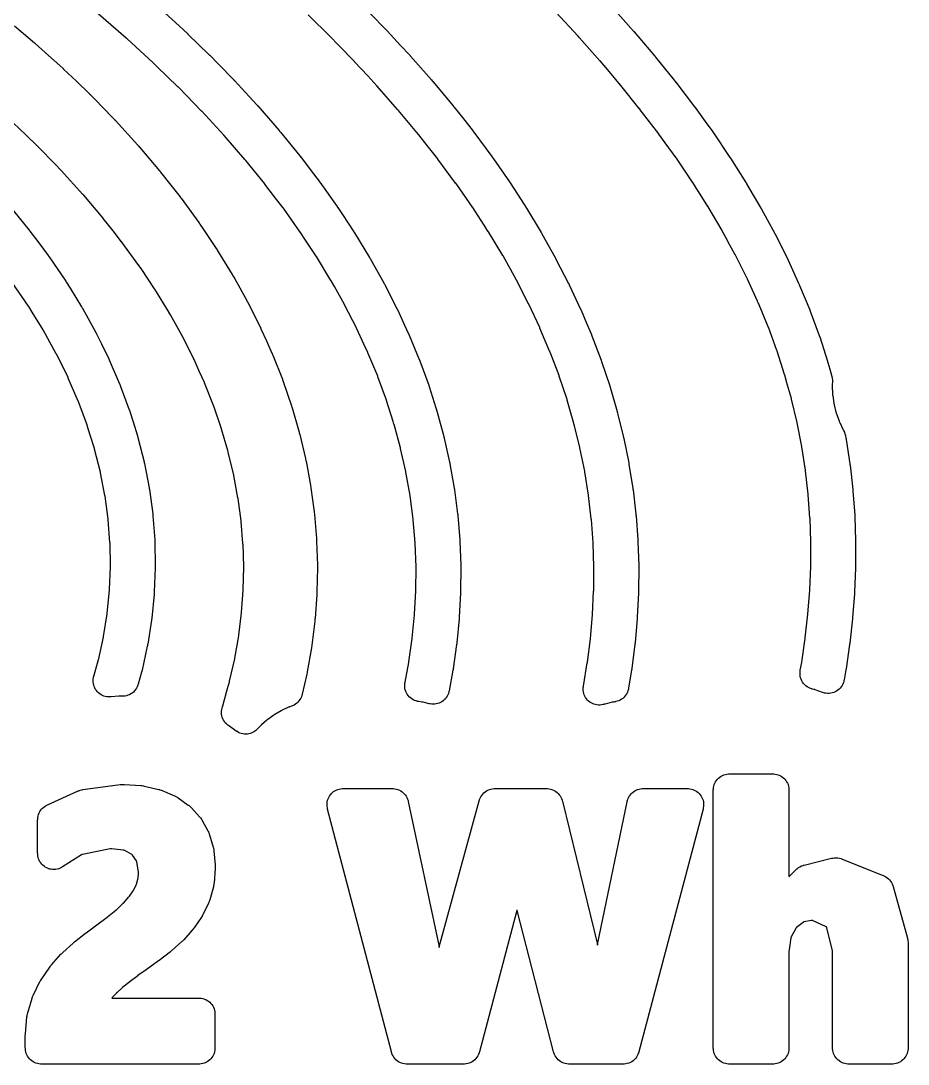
# Model space of a CAD drawing. Header units: metres. Extents: x -22 to 22, y 1.9 to 79.7.
# Drawn here: x 11.25 to 16.79, y 46.57 to 53.08 of the extents above; entities that cross this region are included whole.
import ezdxf

# ---------------------------------------------------------------- set-up
doc = ezdxf.new("R2010")
doc.units = ezdxf.units.M

msp = doc.modelspace()

# ---------------------------------------------------------------- linework, layer by layer
at = {"layer": 'MARKING'}
for points in [[(12.1038, 53.1734), (12.2664, 53.0245), (12.2668, 53.0242), (12.2671, 53.0238), (12.2675, 53.0235), (12.2685, 53.0225), (12.2689, 53.0222), (12.2693, 53.0218), (12.2696, 53.0215), (12.2948, 52.9975), (12.295, 52.9973), (12.2955, 52.9968), (12.2958, 52.9965), (12.4292, 52.8672), (12.4296, 52.8668), (12.43, 52.8664), (12.4305, 52.866), (12.4315, 52.8649), (12.4319, 52.8645), (12.4323, 52.8641), (12.4328, 52.8637), (12.4868, 52.8088), (12.4872, 52.8084), (12.5833, 52.7096), (12.5837, 52.7092), (12.5842, 52.7087), (12.5846, 52.7083), (12.5858, 52.707), (12.5862, 52.7066), (12.5866, 52.7061), (12.5871, 52.7056), (12.6791, 52.6061), (12.6794, 52.6058), (12.7287, 52.5519), (12.7292, 52.5514), (12.7296, 52.5509), (12.7301, 52.5504), (12.7313, 52.549), (12.7317, 52.5485), (12.7322, 52.548), (12.7327, 52.5475), (12.8653, 52.3943), (12.8657, 52.3938), (12.8661, 52.3933), (12.8666, 52.3928), (12.8677, 52.3915), (12.8681, 52.391), (12.8685, 52.3905), (12.8689, 52.39), (12.8737, 52.3842), (12.8739, 52.3839), (12.9941, 52.2367), (12.9946, 52.236), (12.9952, 52.2354), (12.9957, 52.2347), (12.997, 52.2331), (12.9975, 52.2324), (12.998, 52.2318), (12.9985, 52.2311), (13.066, 52.1427), (13.0661, 52.1425), (13.1151, 52.0782), (13.1156, 52.0775), (13.116, 52.0769), (13.1165, 52.0762), (13.1178, 52.0745), (13.1183, 52.0739), (13.1187, 52.0732), (13.1192, 52.0725), (13.2277, 51.9198), (13.2282, 51.9191), (13.2286, 51.9185), (13.2291, 51.9178), (13.2303, 51.916), (13.2308, 51.9153), (13.2313, 51.9146), (13.2317, 51.9139), (13.2607, 51.8701), (13.3326, 51.7615), (13.3331, 51.7607), (13.3336, 51.7599), (13.3341, 51.7591), (13.3355, 51.757), (13.336, 51.7562), (13.3365, 51.7554), (13.337, 51.7546), (13.4297, 51.6022), (13.4301, 51.6015), (13.4306, 51.6007), (13.4311, 51.5999), (13.4322, 51.5979), (13.4327, 51.5971), (13.4331, 51.5963), (13.4336, 51.5956), (13.455, 51.5572), (13.519, 51.4436), (13.5195, 51.4427), (13.52, 51.4418), (13.5205, 51.4409), (13.5217, 51.4386), (13.5222, 51.4377), (13.5226, 51.4368), (13.5231, 51.4359), (13.6007, 51.2839), (13.6012, 51.283), (13.6016, 51.2821), (13.6021, 51.2812), (13.6032, 51.2788), (13.6037, 51.2779), (13.6041, 51.2769), (13.6045, 51.276), (13.6491, 51.1791), (13.6745, 51.1244), (13.6749, 51.1235), (13.6754, 51.1226), (13.6758, 51.1217), (13.6768, 51.1193), (13.6772, 51.1183), (13.6776, 51.1174), (13.678, 51.1165), (13.7411, 50.9647), (13.7415, 50.9637), (13.7419, 50.9627), (13.7423, 50.9616), (13.7434, 50.959), (13.7438, 50.9579), (13.7442, 50.9569), (13.7446, 50.9559), (13.7999, 50.8042), (13.8002, 50.8032), (13.8006, 50.8022), (13.801, 50.8011), (13.8019, 50.7984), (13.8022, 50.7974), (13.8026, 50.7963), (13.8029, 50.7953), (13.8446, 50.6632), (13.8507, 50.6442), (13.851, 50.6431), (13.8513, 50.6421), (13.8516, 50.6411), (13.8524, 50.6384), (13.8527, 50.6374), (13.853, 50.6363), (13.8533, 50.6353), (13.8946, 50.4838), (13.8949, 50.4827), (13.8952, 50.4816), (13.8955, 50.4805), (13.8962, 50.4776), (13.8965, 50.4765), (13.8968, 50.4753), (13.897, 50.4742), (13.9309, 50.3229), (13.9312, 50.3217), (13.9314, 50.3206), (13.9317, 50.3195), (13.9322, 50.3166), (13.9325, 50.3155), (13.9327, 50.3143), (13.9329, 50.3132), (13.9596, 50.1619), (13.9598, 50.1607), (13.96, 50.1596), (13.9601, 50.1585), (13.9606, 50.1555), (13.9608, 50.1544), (13.9609, 50.1533), (13.9611, 50.1521), (13.9807, 50.0008), (13.9808, 49.9997), (13.981, 49.9986), (13.9811, 49.9974), (13.9814, 49.9945), (13.9815, 49.9933), (13.9816, 49.9922), (13.9817, 49.991), (13.9943, 49.8397), (13.9944, 49.8386), (13.9945, 49.8375), (13.9946, 49.8363), (13.9948, 49.8334), (13.9948, 49.8322), (13.9949, 49.8311), (13.9949, 49.83), (14.0006, 49.6786), (14.0006, 49.6775), (14.0007, 49.6764), (14.0007, 49.6752), (14.0007, 49.6723), (14.0007, 49.6712), (14.0007, 49.67), (14.0007, 49.6689), (13.9995, 49.5176), (13.9995, 49.5164), (13.9995, 49.5153), (13.9995, 49.5142), (13.9994, 49.5113), (13.9994, 49.5101), (13.9993, 49.509), (13.9993, 49.5079), (13.9912, 49.3565), (13.9912, 49.3554), (13.9911, 49.3543), (13.991, 49.3532), (13.9908, 49.3503), (13.9907, 49.3492), (13.9906, 49.3481), (13.9905, 49.347), (13.9757, 49.1956), (13.9756, 49.1945), (13.9755, 49.1934), (13.9753, 49.1923), (13.975, 49.1894), (13.9749, 49.1883), (13.9747, 49.1872), (13.9746, 49.1862), (13.953, 49.0347), (13.9528, 49.0336), (13.9527, 49.0325), (13.9525, 49.0315), (13.952, 49.0287), (13.9518, 49.0276), (13.9517, 49.0266), (13.9515, 49.0255), (13.9273, 48.8964), (13.9263, 48.8917), (13.9258, 48.8895), (13.9231, 48.8803), (13.9196, 48.8714), (13.9153, 48.8629), (13.9101, 48.8548), (13.9042, 48.8473), (13.8976, 48.8403), (13.8904, 48.834), (13.8826, 48.8285), (13.8743, 48.8237), (13.8656, 48.8197), (13.8565, 48.8166), (13.8472, 48.8144), (13.8377, 48.813), (13.8281, 48.8126), (13.8186, 48.8131), (13.8091, 48.8145), (13.8069, 48.8149), (13.8022, 48.816), (13.7652, 48.8252), (13.7629, 48.8257), (13.7605, 48.8262), (13.7581, 48.8266), (13.7382, 48.8295), (13.7332, 48.8303), (13.7309, 48.8308), (13.7211, 48.8333), (13.7117, 48.8367), (13.7026, 48.841), (13.694, 48.8463), (13.686, 48.8524), (13.6787, 48.8592), (13.672, 48.8668), (13.6662, 48.875), (13.6612, 48.8837), (13.6571, 48.8929), (13.654, 48.9024), (13.6518, 48.9123), (13.6506, 48.9222), (13.6505, 48.9323), (13.6513, 48.9423), (13.6516, 48.9447), (13.6524, 48.9497), (13.6757, 49.074), (13.6759, 49.0751), (13.676, 49.0761), (13.6762, 49.0772), (13.6969, 49.2226), (13.6971, 49.2237), (13.6972, 49.2248), (13.6973, 49.2259), (13.7115, 49.3711), (13.7116, 49.3722), (13.7117, 49.3733), (13.7118, 49.3745), (13.7195, 49.5196), (13.7195, 49.5207), (13.7196, 49.5218), (13.7196, 49.5229), (13.7207, 49.6679), (13.7207, 49.6691), (13.7207, 49.6702), (13.7207, 49.6713), (13.7152, 49.8163), (13.7152, 49.8174), (13.7151, 49.8185), (13.715, 49.8197), (13.703, 49.9646), (13.7029, 49.9657), (13.7027, 49.9669), (13.7026, 49.968), (13.6838, 50.113), (13.6837, 50.1141), (13.6835, 50.1152), (13.6833, 50.1164), (13.6577, 50.2614), (13.6575, 50.2625), (13.6573, 50.2636), (13.657, 50.2648), (13.6245, 50.4099), (13.6242, 50.411), (13.624, 50.4121), (13.6237, 50.4132), (13.584, 50.5587), (13.5837, 50.5597), (13.5834, 50.5608), (13.5831, 50.5618), (13.5781, 50.5775), (13.5779, 50.5778), (13.5368, 50.7081), (13.5365, 50.7091), (13.5361, 50.7101), (13.5358, 50.7112), (13.4826, 50.857), (13.4822, 50.858), (13.4818, 50.8591), (13.4814, 50.8601), (13.4205, 51.0064), (13.4201, 51.0073), (13.4197, 51.0083), (13.4193, 51.0092), (13.3953, 51.061), (13.3952, 51.0612), (13.3514, 51.1564), (13.351, 51.1573), (13.3505, 51.1582), (13.3501, 51.1591), (13.275, 51.3061), (13.2746, 51.3069), (13.2741, 51.3078), (13.2736, 51.3087), (13.2111, 51.4197), (13.211, 51.4199), (13.1905, 51.4565), (13.1901, 51.4573), (13.1896, 51.4581), (13.1892, 51.4588), (13.0992, 51.6068), (13.0987, 51.6076), (13.0981, 51.6084), (13.0976, 51.6092), (13.0272, 51.7156), (12.9995, 51.7575), (12.999, 51.7582), (12.9985, 51.7589), (12.9981, 51.7596), (12.8923, 51.9085), (12.8918, 51.9092), (12.8913, 51.9098), (12.8908, 51.9105), (12.8436, 51.9726), (12.7773, 52.0594), (12.7768, 52.0601), (12.7763, 52.0607), (12.7758, 52.0614), (12.6576, 52.2062), (12.6537, 52.2109), (12.6533, 52.2114), (12.6529, 52.2119), (12.6524, 52.2124), (12.5222, 52.3627), (12.5218, 52.3632), (12.5213, 52.3638), (12.5209, 52.3643), (12.4739, 52.4156), (12.3827, 52.5143), (12.3822, 52.5147), (12.3818, 52.5152), (12.3814, 52.5157), (12.2878, 52.6118), (12.2344, 52.666), (12.234, 52.6664), (12.2336, 52.6668), (12.2332, 52.6672), (12.1018, 52.7946), (12.0773, 52.818), (12.0769, 52.8183), (12.0766, 52.8187), (12.0762, 52.819), (11.9157, 52.966), (11.9112, 52.9701), (11.9106, 52.9706), (11.7347, 53.1233)], [(14.9504, 53.1599), (15.0799, 53.0148), (15.0804, 53.0142), (15.0809, 53.0137), (15.0813, 53.0132), (15.0825, 53.0118), (15.0829, 53.0113), (15.0834, 53.0108), (15.0838, 53.0103), (15.1417, 52.9417), (15.2132, 52.8576), (15.2137, 52.857), (15.2142, 52.8565), (15.2147, 52.8559), (15.216, 52.8544), (15.2164, 52.8538), (15.2169, 52.8532), (15.2174, 52.8526), (15.3331, 52.7079), (15.3395, 52.7), (15.3399, 52.6995), (15.3402, 52.699), (15.3406, 52.6986), (15.3416, 52.6973), (15.342, 52.6969), (15.3423, 52.6964), (15.3427, 52.6959), (15.4602, 52.5429), (15.4608, 52.5422), (15.4613, 52.5416), (15.4618, 52.5409), (15.4631, 52.5391), (15.4636, 52.5384), (15.4641, 52.5377), (15.4646, 52.537), (15.5266, 52.4503), (15.574, 52.385), (15.5745, 52.3844), (15.5749, 52.3837), (15.5754, 52.383), (15.5766, 52.3813), (15.5771, 52.3806), (15.5775, 52.38), (15.578, 52.3793), (15.6812, 52.2266), (15.6817, 52.2259), (15.6821, 52.2252), (15.6826, 52.2245), (15.6838, 52.2227), (15.6842, 52.222), (15.6847, 52.2213), (15.6851, 52.2206), (15.7204, 52.1645), (15.7814, 52.069), (15.7819, 52.0682), (15.7824, 52.0674), (15.7829, 52.0666), (15.7842, 52.0645), (15.7847, 52.0637), (15.7851, 52.0629), (15.7856, 52.0621), (15.8751, 51.9098), (15.8755, 51.909), (15.876, 51.9082), (15.8764, 51.9075), (15.8776, 51.9054), (15.878, 51.9046), (15.8785, 51.9039), (15.8789, 51.9031), (15.9142, 51.8377), (15.9615, 51.7518), (15.9619, 51.7509), (15.9624, 51.7501), (15.9628, 51.7492), (15.964, 51.747), (15.9644, 51.7462), (15.9648, 51.7453), (15.9653, 51.7445), (16.0415, 51.5925), (16.042, 51.5915), (16.0424, 51.5906), (16.0429, 51.5896), (16.0441, 51.5872), (16.0445, 51.5862), (16.0449, 51.5852), (16.0454, 51.5843), (16.1079, 51.4453), (16.1134, 51.4332), (16.1138, 51.4325), (16.1141, 51.4317), (16.1145, 51.4309), (16.1154, 51.4287), (16.1158, 51.4279), (16.1161, 51.4271), (16.1165, 51.4263), (16.1799, 51.2743), (16.1803, 51.2733), (16.1807, 51.2723), (16.1811, 51.2713), (16.1822, 51.2687), (16.1826, 51.2676), (16.183, 51.2666), (16.1833, 51.2656), (16.2391, 51.1139), (16.2394, 51.1129), (16.2398, 51.1119), (16.2401, 51.1109), (16.241, 51.1083), (16.2414, 51.1073), (16.2417, 51.1063), (16.242, 51.1053), (16.2906, 50.9534), (16.2909, 50.9525), (16.2911, 50.9516), (16.2914, 50.9507), (16.2921, 50.9483), (16.2924, 50.9473), (16.2927, 50.9464), (16.2929, 50.9455), (16.3045, 50.904), (16.3175, 50.8584), (16.3199, 50.8476), (16.3211, 50.8366), (16.3212, 50.8255), (16.3202, 50.808), (16.3201, 50.8055), (16.3201, 50.8), (16.3201, 50.7975), (16.3223, 50.75), (16.3225, 50.7475), (16.323, 50.7421), (16.3233, 50.7396), (16.3302, 50.6926), (16.3306, 50.6901), (16.3317, 50.6847), (16.3322, 50.6823), (16.3437, 50.6362), (16.3444, 50.6338), (16.346, 50.6286), (16.3468, 50.6262), (16.3629, 50.5815), (16.3638, 50.5792), (16.3659, 50.5741), (16.3669, 50.5718), (16.3874, 50.529), (16.3885, 50.5268), (16.3911, 50.5219), (16.3914, 50.5215), (16.3963, 50.5117), (16.4001, 50.5015), (16.4027, 50.491), (16.4061, 50.4738), (16.4063, 50.4728), (16.4065, 50.4717), (16.4067, 50.4707), (16.4072, 50.4681), (16.4073, 50.4671), (16.4075, 50.466), (16.4077, 50.465), (16.431, 50.3133), (16.4311, 50.3123), (16.4313, 50.3113), (16.4314, 50.3103), (16.4318, 50.3077), (16.4319, 50.3067), (16.432, 50.3057), (16.4321, 50.3047), (16.4492, 50.153), (16.4493, 50.152), (16.4494, 50.151), (16.4495, 50.15), (16.4497, 50.1475), (16.4498, 50.1465), (16.4499, 50.1455), (16.45, 50.1445), (16.461, 49.9927), (16.4611, 49.9918), (16.4611, 49.9908), (16.4612, 49.9898), (16.4613, 49.9873), (16.4614, 49.9863), (16.4614, 49.9854), (16.4614, 49.9844), (16.4666, 49.8326), (16.4666, 49.8316), (16.4666, 49.8307), (16.4667, 49.8297), (16.4667, 49.8273), (16.4667, 49.8263), (16.4667, 49.8254), (16.4667, 49.8244), (16.4661, 49.6725), (16.4661, 49.6716), (16.4661, 49.6707), (16.4661, 49.6698), (16.466, 49.6674), (16.466, 49.6665), (16.466, 49.6655), (16.4659, 49.6646), (16.4597, 49.5126), (16.4597, 49.5117), (16.4597, 49.5108), (16.4596, 49.5099), (16.4595, 49.5076), (16.4594, 49.5067), (16.4594, 49.5058), (16.4593, 49.5049), (16.4476, 49.3529), (16.4476, 49.352), (16.4475, 49.3511), (16.4474, 49.3503), (16.4472, 49.348), (16.4471, 49.3471), (16.447, 49.3463), (16.4469, 49.3454), (16.4299, 49.1933), (16.4298, 49.1924), (16.4297, 49.1916), (16.4296, 49.1907), (16.4293, 49.1886), (16.4292, 49.1878), (16.4291, 49.1869), (16.429, 49.1861), (16.4068, 49.0338), (16.4067, 49.033), (16.4065, 49.0322), (16.4064, 49.0314), (16.4061, 49.0293), (16.4059, 49.0285), (16.4058, 49.0277), (16.4057, 49.027), (16.3945, 48.9647), (16.3935, 48.9599), (16.393, 48.9576), (16.3903, 48.948), (16.3866, 48.9388), (16.3821, 48.93), (16.3767, 48.9217), (16.3705, 48.9139), (16.3636, 48.9068), (16.356, 48.9004), (16.3478, 48.8948), (16.3391, 48.8901), (16.33, 48.8862), (16.3205, 48.8832), (16.3108, 48.8812), (16.3009, 48.8802), (16.291, 48.8802), (16.2811, 48.8811), (16.2714, 48.883), (16.2619, 48.8859), (16.2606, 48.8864), (16.2132, 48.9033), (16.2109, 48.904), (16.2086, 48.9047), (16.2062, 48.9054), (16.1974, 48.9076), (16.1926, 48.9089), (16.1903, 48.9096), (16.1809, 48.913), (16.1719, 48.9173), (16.1634, 48.9225), (16.1554, 48.9285), (16.1481, 48.9352), (16.1414, 48.9427), (16.1356, 48.9507), (16.1306, 48.9593), (16.1264, 48.9684), (16.1232, 48.9779), (16.121, 48.9876), (16.1197, 48.9975), (16.1194, 49.0074), (16.1201, 49.0174), (16.1204, 49.0197), (16.1211, 49.0247), (16.1297, 49.0743), (16.1298, 49.075), (16.1299, 49.0756), (16.13, 49.0762), (16.1516, 49.2242), (16.1517, 49.225), (16.1518, 49.2259), (16.1519, 49.2267), (16.1684, 49.3741), (16.1685, 49.375), (16.1686, 49.3758), (16.1686, 49.3767), (16.1799, 49.5238), (16.18, 49.5247), (16.18, 49.5256), (16.1801, 49.5265), (16.1861, 49.6734), (16.1861, 49.6744), (16.1861, 49.6753), (16.1861, 49.6762), (16.1867, 49.8229), (16.1867, 49.8239), (16.1867, 49.8248), (16.1867, 49.8257), (16.1817, 49.9722), (16.1817, 49.9732), (16.1816, 49.9742), (16.1815, 49.9751), (16.1709, 50.1215), (16.1708, 50.1225), (16.1707, 50.1234), (16.1706, 50.1244), (16.1542, 50.2706), (16.1541, 50.2716), (16.1539, 50.2726), (16.1538, 50.2736), (16.1313, 50.4196), (16.1312, 50.4206), (16.131, 50.4217), (16.1308, 50.4227), (16.1022, 50.5686), (16.102, 50.5696), (16.1017, 50.5706), (16.1015, 50.5717), (16.0664, 50.7176), (16.0661, 50.7186), (16.0659, 50.7196), (16.0656, 50.7206), (16.0354, 50.8264), (16.0352, 50.827), (16.0239, 50.868), (16.0236, 50.8689), (16.0233, 50.8698), (16.023, 50.8708), (15.9762, 51.0172), (15.9759, 51.0182), (15.9756, 51.0192), (15.9752, 51.0202), (15.9216, 51.1662), (15.9212, 51.1672), (15.9208, 51.1682), (15.9204, 51.1692), (15.859, 51.3161), (15.8587, 51.3169), (15.8583, 51.3178), (15.858, 51.3186), (15.8537, 51.3278), (15.8536, 51.3282), (15.8533, 51.3288), (15.8531, 51.3293), (15.7912, 51.4667), (15.7908, 51.4677), (15.7903, 51.4687), (15.7899, 51.4696), (15.7162, 51.6166), (15.7157, 51.6174), (15.7153, 51.6183), (15.7148, 51.6191), (15.6691, 51.7022), (15.669, 51.7025), (15.6686, 51.7031), (15.6684, 51.7035), (15.6337, 51.7678), (15.6333, 51.7686), (15.6328, 51.7694), (15.6324, 51.7702), (15.5455, 51.9181), (15.545, 51.9189), (15.5445, 51.9197), (15.544, 51.9205), (15.4847, 52.0134), (15.4845, 52.0136), (15.4842, 52.0142), (15.484, 52.0145), (15.4493, 52.0696), (15.4489, 52.0703), (15.4484, 52.071), (15.448, 52.0717), (15.3473, 52.2206), (15.3469, 52.2212), (15.3464, 52.2219), (15.3459, 52.2226), (15.3004, 52.2854), (15.3, 52.2859), (15.2383, 52.3722), (15.2378, 52.3728), (15.2373, 52.3735), (15.2368, 52.3742), (15.1217, 52.524), (15.1213, 52.5244), (15.121, 52.5249), (15.1206, 52.5254), (15.1156, 52.5315), (15.1153, 52.5319), (15, 52.6761), (14.9996, 52.6766), (14.9991, 52.6772), (14.9986, 52.6778), (14.9287, 52.7599), (14.9285, 52.7602), (14.8711, 52.8282), (14.8707, 52.8287), (14.8702, 52.8292), (14.8698, 52.8297), (14.7418, 52.9731), (14.7416, 52.9733), (14.7349, 52.9809), (14.7345, 52.9813), (14.7342, 52.9816), (14.7339, 52.982), (14.5939, 53.1334)], [(13.4332, 53.1269), (13.5381, 53.0189), (13.5385, 53.0185), (13.5389, 53.0181), (13.5393, 53.0177), (13.5403, 53.0166), (13.5407, 53.0161), (13.5411, 53.0157), (13.5415, 53.0153), (13.6247, 52.9255), (13.6249, 52.9254), (13.6836, 52.8617), (13.6841, 52.8612), (13.6845, 52.8608), (13.6849, 52.8603), (13.686, 52.859), (13.6865, 52.8585), (13.6869, 52.8581), (13.6873, 52.8576), (13.8166, 52.71), (13.8218, 52.7041), (13.8221, 52.7037), (13.8225, 52.7033), (13.8229, 52.7029), (13.8238, 52.7018), (13.8242, 52.7013), (13.8245, 52.7009), (13.8249, 52.7005), (13.953, 52.5473), (13.9535, 52.5467), (13.9539, 52.5461), (13.9544, 52.5455), (13.9556, 52.544), (13.9561, 52.5435), (13.9566, 52.5429), (13.957, 52.5423), (14.0104, 52.4745), (14.0774, 52.3895), (14.0779, 52.3889), (14.0784, 52.3882), (14.0788, 52.3876), (14.0801, 52.3859), (14.0806, 52.3853), (14.0811, 52.3847), (14.0815, 52.384), (14.1943, 52.2311), (14.1947, 52.2306), (14.1952, 52.23), (14.1956, 52.2294), (14.1966, 52.228), (14.197, 52.2274), (14.1974, 52.2269), (14.1978, 52.2263), (14.2042, 52.2171), (14.3044, 52.0738), (14.3049, 52.0731), (14.3054, 52.0723), (14.306, 52.0715), (14.3073, 52.0695), (14.3078, 52.0688), (14.3083, 52.068), (14.3089, 52.0672), (14.396, 51.9323), (14.4072, 51.915), (14.4076, 51.9144), (14.408, 51.9137), (14.4084, 51.9131), (14.4095, 51.9114), (14.4099, 51.9108), (14.4103, 51.9101), (14.4107, 51.9094), (14.5033, 51.757), (14.5038, 51.7561), (14.5043, 51.7553), (14.5048, 51.7544), (14.5062, 51.7522), (14.5067, 51.7513), (14.5071, 51.7504), (14.5076, 51.7495), (14.5899, 51.6011), (14.5917, 51.5977), (14.5921, 51.5971), (14.5925, 51.5963), (14.5929, 51.5956), (14.5939, 51.5938), (14.5943, 51.593), (14.5947, 51.5923), (14.5951, 51.5916), (14.6739, 51.4393), (14.6744, 51.4384), (14.6748, 51.4375), (14.6753, 51.4366), (14.6765, 51.4341), (14.6769, 51.4332), (14.6774, 51.4323), (14.6778, 51.4313), (14.7487, 51.2793), (14.7491, 51.2785), (14.7495, 51.2776), (14.7499, 51.2767), (14.7509, 51.2744), (14.7513, 51.2735), (14.7517, 51.2726), (14.7521, 51.2717), (14.7856, 51.1918), (14.816, 51.1204), (14.8164, 51.1195), (14.8168, 51.1186), (14.8172, 51.1177), (14.8181, 51.1153), (14.8185, 51.1144), (14.8189, 51.1135), (14.8192, 51.1126), (14.877, 50.9607), (14.8774, 50.9597), (14.8777, 50.9587), (14.8781, 50.9577), (14.879, 50.9551), (14.8794, 50.9541), (14.8797, 50.9531), (14.8801, 50.9521), (14.9305, 50.8004), (14.9309, 50.7994), (14.9312, 50.7984), (14.9315, 50.7974), (14.9323, 50.7948), (14.9326, 50.7938), (14.9329, 50.7927), (14.9332, 50.7917), (14.9767, 50.64), (14.9769, 50.639), (14.9772, 50.6381), (14.9775, 50.6371), (14.9781, 50.6346), (14.9784, 50.6336), (14.9786, 50.6327), (14.9789, 50.6317), (14.9818, 50.6194), (15.0164, 50.4807), (15.0166, 50.4796), (15.0169, 50.4786), (15.0171, 50.4775), (15.0177, 50.4748), (15.018, 50.4738), (15.0182, 50.4727), (15.0184, 50.4717), (15.0493, 50.3201), (15.0495, 50.319), (15.0497, 50.318), (15.0499, 50.3169), (15.0504, 50.3142), (15.0506, 50.3132), (15.0508, 50.3121), (15.051, 50.311), (15.0751, 50.1595), (15.0753, 50.1584), (15.0755, 50.1574), (15.0756, 50.1563), (15.076, 50.1536), (15.0761, 50.1526), (15.0763, 50.1515), (15.0764, 50.1505), (15.094, 49.9989), (15.0941, 49.9978), (15.0943, 49.9968), (15.0944, 49.9958), (15.0946, 49.993), (15.0947, 49.992), (15.0948, 49.991), (15.0949, 49.9899), (15.1061, 49.8383), (15.1062, 49.8373), (15.1063, 49.8362), (15.1063, 49.8352), (15.1065, 49.8325), (15.1065, 49.8315), (15.1066, 49.8305), (15.1066, 49.8294), (15.1115, 49.6778), (15.1116, 49.6768), (15.1116, 49.6757), (15.1116, 49.6747), (15.1116, 49.6721), (15.1116, 49.6711), (15.1116, 49.67), (15.1116, 49.669), (15.1104, 49.5173), (15.1104, 49.5163), (15.1104, 49.5153), (15.1103, 49.5143), (15.1103, 49.5117), (15.1102, 49.5107), (15.1102, 49.5097), (15.1101, 49.5087), (15.1028, 49.357), (15.1027, 49.356), (15.1027, 49.355), (15.1026, 49.354), (15.1024, 49.3515), (15.1024, 49.3505), (15.1023, 49.3495), (15.1022, 49.3485), (15.0888, 49.1967), (15.0887, 49.1957), (15.0887, 49.1948), (15.0886, 49.1938), (15.0883, 49.1913), (15.0882, 49.1904), (15.0881, 49.1894), (15.0879, 49.1885), (15.0686, 49.0366), (15.0685, 49.0356), (15.0684, 49.0347), (15.0683, 49.0338), (15.0679, 49.0314), (15.0678, 49.0304), (15.0676, 49.0295), (15.0675, 49.0286), (15.0483, 48.913), (15.0474, 48.9083), (15.0469, 48.906), (15.0444, 48.8966), (15.041, 48.8875), (15.0368, 48.8788), (15.0317, 48.8706), (15.0258, 48.8629), (15.0193, 48.8557), (15.012, 48.8493), (15.0042, 48.8436), (14.9959, 48.8386), (14.9871, 48.8345), (14.978, 48.8313), (14.9685, 48.829), (14.9663, 48.8285), (14.9615, 48.8277), (14.9533, 48.8265), (14.9509, 48.8261), (14.9485, 48.8256), (14.9462, 48.8251), (14.9012, 48.8139), (14.8988, 48.8132), (14.8961, 48.8124), (14.8915, 48.8111), (14.8893, 48.8106), (14.8798, 48.8087), (14.8702, 48.8077), (14.8606, 48.8077), (14.851, 48.8086), (14.8415, 48.8104), (14.8322, 48.8132), (14.8233, 48.8168), (14.8147, 48.8212), (14.8066, 48.8265), (14.7991, 48.8325), (14.7921, 48.8392), (14.7859, 48.8466), (14.7804, 48.8545), (14.7756, 48.8629), (14.7717, 48.8717), (14.7687, 48.8809), (14.7666, 48.8903), (14.7654, 48.8999), (14.7651, 48.9095), (14.7658, 48.9192), (14.766, 48.9214), (14.7667, 48.9262), (14.7908, 49.0717), (14.7909, 49.0726), (14.7911, 49.0736), (14.7912, 49.0745), (14.8098, 49.2211), (14.81, 49.222), (14.8101, 49.223), (14.8102, 49.224), (14.8231, 49.3703), (14.8231, 49.3713), (14.8232, 49.3723), (14.8233, 49.3733), (14.8303, 49.5194), (14.8304, 49.5204), (14.8304, 49.5215), (14.8304, 49.5225), (14.8316, 49.6685), (14.8316, 49.6695), (14.8316, 49.6705), (14.8316, 49.6715), (14.8268, 49.8174), (14.8268, 49.8184), (14.8267, 49.8195), (14.8267, 49.8205), (14.8159, 49.9663), (14.8158, 49.9673), (14.8157, 49.9684), (14.8156, 49.9694), (14.7986, 50.1151), (14.7985, 50.1162), (14.7983, 50.1172), (14.7982, 50.1183), (14.7749, 50.264), (14.7747, 50.265), (14.7746, 50.2661), (14.7744, 50.2671), (14.7447, 50.4128), (14.7444, 50.4139), (14.7442, 50.4149), (14.744, 50.4159), (14.7103, 50.5512), (14.7102, 50.5517), (14.7075, 50.5627), (14.7072, 50.5637), (14.707, 50.5646), (14.7067, 50.5656), (14.6648, 50.7118), (14.6645, 50.7128), (14.6642, 50.7138), (14.6639, 50.7148), (14.6153, 50.8609), (14.615, 50.8619), (14.6146, 50.8629), (14.6142, 50.8639), (14.5585, 51.0104), (14.5581, 51.0113), (14.5578, 51.0122), (14.5574, 51.0131), (14.5283, 51.0813), (14.5281, 51.0818), (14.4949, 51.1608), (14.4945, 51.1617), (14.4942, 51.1626), (14.4938, 51.1635), (14.4253, 51.3104), (14.4248, 51.3113), (14.4244, 51.3123), (14.4239, 51.3132), (14.3475, 51.4608), (14.3471, 51.4615), (14.3467, 51.4622), (14.3463, 51.463), (14.3459, 51.4637), (14.3456, 51.4642), (14.2641, 51.6114), (14.2636, 51.6123), (14.2631, 51.6131), (14.2626, 51.614), (14.1725, 51.7622), (14.1721, 51.7629), (14.1717, 51.7635), (14.1713, 51.7642), (14.1615, 51.7792), (14.1613, 51.7795), (14.075, 51.9132), (14.0745, 51.9139), (14.074, 51.9147), (14.0735, 51.9155), (13.975, 52.0563), (13.9748, 52.0565), (13.9691, 52.0648), (13.9687, 52.0653), (13.9683, 52.0659), (13.9679, 52.0664), (13.8575, 52.216), (13.8571, 52.2167), (13.8566, 52.2173), (13.8561, 52.2179), (13.7905, 52.3011), (13.7383, 52.3675), (13.7378, 52.3681), (13.7373, 52.3687), (13.7369, 52.3693), (13.6111, 52.5197), (13.6107, 52.5201), (13.6104, 52.5205), (13.61, 52.521), (13.606, 52.5255), (13.4779, 52.6717), (13.4775, 52.6722), (13.4771, 52.6726), (13.4766, 52.6731), (13.4195, 52.735), (13.3373, 52.8237), (13.3369, 52.8242), (13.3365, 52.8246), (13.3361, 52.825), (13.233, 52.9311), (13.1892, 52.976), (13.1888, 52.9763), (13.1884, 52.9767), (13.188, 52.9771), (13.0465, 53.1159)], [(11.2126, 53.0476), (11.3371, 52.9418), (11.3375, 52.9415), (11.3379, 52.9411), (11.3383, 52.9408), (11.3407, 52.9387), (11.3411, 52.9383), (11.3415, 52.938), (11.3419, 52.9376), (11.4049, 52.8818), (11.4053, 52.8814), (11.4068, 52.8801), (11.4072, 52.8797), (11.5146, 52.7823), (11.5151, 52.7819), (11.5155, 52.7815), (11.5159, 52.7811), (11.5186, 52.7786), (11.5191, 52.7782), (11.5195, 52.7778), (11.5199, 52.7774), (11.6, 52.7013), (11.6003, 52.701), (11.6016, 52.6998), (11.6019, 52.6994), (11.6814, 52.6224), (11.6818, 52.622), (11.6823, 52.6215), (11.6828, 52.6211), (11.6857, 52.6182), (11.6861, 52.6177), (11.6866, 52.6172), (11.687, 52.6168), (11.7951, 52.5064), (11.7953, 52.5062), (11.7964, 52.5051), (11.7967, 52.5047), (11.8377, 52.4622), (11.8382, 52.4616), (11.8387, 52.4611), (11.8391, 52.4606), (11.8422, 52.4574), (11.8426, 52.4569), (11.8431, 52.4563), (11.8436, 52.4558), (11.9828, 52.3027), (11.9833, 52.3022), (11.9838, 52.3016), (11.9843, 52.3011), (11.9872, 52.2978), (11.9876, 52.2973), (11.9881, 52.2967), (11.9886, 52.2962), (11.9944, 52.2894), (11.9946, 52.2892), (11.9953, 52.2883), (11.9955, 52.2881), (12.1192, 52.1422), (12.1198, 52.1415), (12.1203, 52.1409), (12.1209, 52.1402), (12.1242, 52.1361), (12.1248, 52.1354), (12.1253, 52.1348), (12.1258, 52.1341), (12.1895, 52.0536), (12.1896, 52.0534), (12.1902, 52.0527), (12.1903, 52.0525), (12.2467, 51.9806), (12.2472, 51.9799), (12.2478, 51.9792), (12.2483, 51.9784), (12.2516, 51.9741), (12.2521, 51.9734), (12.2527, 51.9726), (12.2532, 51.9719), (12.3641, 51.8194), (12.3646, 51.8186), (12.3652, 51.8179), (12.3657, 51.8172), (12.3688, 51.8127), (12.3693, 51.812), (12.3698, 51.8113), (12.3703, 51.8105), (12.3888, 51.7831), (12.389, 51.7828), (12.4729, 51.6577), (12.4735, 51.6568), (12.4741, 51.656), (12.4746, 51.6551), (12.4781, 51.6497), (12.4786, 51.6488), (12.4792, 51.648), (12.4797, 51.6471), (12.5729, 51.4949), (12.5734, 51.4941), (12.5739, 51.4933), (12.5744, 51.4924), (12.5774, 51.4873), (12.5779, 51.4865), (12.5784, 51.4856), (12.5788, 51.4848), (12.5881, 51.4682), (12.664, 51.3326), (12.6645, 51.3316), (12.665, 51.3307), (12.6656, 51.3297), (12.6688, 51.3236), (12.6693, 51.3227), (12.6698, 51.3217), (12.6703, 51.3207), (12.7466, 51.1689), (12.7471, 51.1679), (12.7476, 51.1669), (12.748, 51.166), (12.751, 51.1598), (12.7514, 51.1588), (12.7519, 51.1578), (12.7523, 51.1568), (12.7863, 51.0811), (12.8204, 51.0053), (12.8209, 51.0043), (12.8213, 51.0033), (12.8218, 51.0022), (12.8245, 50.9958), (12.8249, 50.9947), (12.8254, 50.9937), (12.8258, 50.9927), (12.8859, 50.8412), (12.8863, 50.8401), (12.8867, 50.8389), (12.8871, 50.8378), (12.8897, 50.8309), (12.8901, 50.8297), (12.8905, 50.8286), (12.8909, 50.8275), (12.9427, 50.6762), (12.9431, 50.675), (12.9434, 50.6739), (12.9438, 50.6727), (12.9461, 50.6656), (12.9464, 50.6644), (12.9468, 50.6632), (12.9471, 50.6621), (12.9865, 50.5256), (12.9907, 50.5113), (12.991, 50.5101), (12.9914, 50.509), (12.9917, 50.5078), (12.9936, 50.5005), (12.9939, 50.4994), (12.9942, 50.4982), (12.9945, 50.497), (13.0306, 50.3459), (13.0309, 50.3447), (13.0312, 50.3435), (13.0315, 50.3422), (13.0331, 50.3346), (13.0333, 50.3334), (13.0336, 50.3321), (13.0338, 50.3309), (13.062, 50.1799), (13.0622, 50.1786), (13.0624, 50.1774), (13.0626, 50.1761), (13.0639, 50.1684), (13.0641, 50.1671), (13.0643, 50.1658), (13.0644, 50.1646), (13.0847, 50.0137), (13.0849, 50.0124), (13.085, 50.0111), (13.0852, 50.0099), (13.086, 50.002), (13.0862, 50.0007), (13.0863, 49.9994), (13.0864, 49.9982), (13.0989, 49.8473), (13.099, 49.846), (13.0991, 49.8447), (13.0991, 49.8434), (13.0996, 49.8355), (13.0997, 49.8342), (13.0997, 49.8329), (13.0998, 49.8316), (13.1045, 49.6808), (13.1045, 49.6795), (13.1045, 49.6782), (13.1045, 49.6769), (13.1046, 49.669), (13.1046, 49.6677), (13.1046, 49.6664), (13.1045, 49.6651), (13.1015, 49.5142), (13.1014, 49.513), (13.1014, 49.5117), (13.1013, 49.5104), (13.101, 49.5024), (13.1009, 49.5012), (13.1008, 49.4999), (13.1008, 49.4986), (13.0899, 49.3477), (13.0898, 49.3464), (13.0897, 49.3452), (13.0896, 49.3439), (13.0888, 49.336), (13.0887, 49.3347), (13.0886, 49.3335), (13.0884, 49.3322), (13.0698, 49.1813), (13.0696, 49.18), (13.0695, 49.1788), (13.0693, 49.1775), (13.0681, 49.1697), (13.0679, 49.1685), (13.0677, 49.1672), (13.0675, 49.166), (13.0411, 49.015), (13.0408, 49.0138), (13.0406, 49.0125), (13.0404, 49.0113), (13.0388, 49.0036), (13.0386, 49.0024), (13.0383, 49.0012), (13.038, 49), (13.01, 48.8766), (13.0087, 48.8717), (13.0081, 48.8693), (13.0048, 48.8597), (13.0007, 48.8505), (12.9956, 48.8418), (12.9896, 48.8336), (12.9829, 48.8261), (12.9755, 48.8193), (12.9674, 48.8133), (12.9587, 48.8081), (12.9496, 48.8038), (12.9473, 48.8029), (12.9426, 48.8011), (12.932, 48.7974), (12.9298, 48.7965), (12.9275, 48.7956), (12.9253, 48.7947), (12.8839, 48.7755), (12.8817, 48.7745), (12.8796, 48.7733), (12.8775, 48.7722), (12.838, 48.7491), (12.836, 48.7479), (12.834, 48.7466), (12.832, 48.7452), (12.795, 48.7185), (12.7931, 48.717), (12.7912, 48.7155), (12.7893, 48.714), (12.755, 48.6838), (12.7533, 48.6822), (12.7516, 48.6805), (12.7499, 48.6788), (12.7317, 48.6594), (12.7284, 48.656), (12.7267, 48.6544), (12.7196, 48.6481), (12.7118, 48.6425), (12.7036, 48.6377), (12.695, 48.6336), (12.686, 48.6305), (12.6767, 48.6281), (12.6673, 48.6267), (12.6577, 48.6262), (12.6482, 48.6266), (12.6387, 48.6279), (12.6295, 48.6301), (12.6204, 48.6332), (12.6117, 48.6371), (12.6034, 48.6418), (12.6015, 48.6431), (12.5975, 48.6457), (12.5497, 48.6795), (12.5458, 48.6824), (12.5439, 48.6839), (12.5365, 48.6903), (12.5297, 48.6974), (12.5237, 48.7051), (12.5185, 48.7134), (12.5141, 48.7222), (12.5105, 48.7313), (12.5079, 48.7408), (12.5062, 48.7504), (12.5055, 48.7602), (12.5058, 48.77), (12.507, 48.7797), (12.5091, 48.7893), (12.5098, 48.7916), (12.5112, 48.7963), (12.5153, 48.8087), (12.5156, 48.8098), (12.516, 48.8109), (12.5163, 48.8121), (12.5441, 48.912), (12.5555, 48.9528), (12.5558, 48.9539), (12.5561, 48.9551), (12.5563, 48.9562), (12.5882, 49.0964), (12.5885, 49.0976), (12.5887, 49.0988), (12.589, 49.1001), (12.6134, 49.2396), (12.6136, 49.2409), (12.6138, 49.2421), (12.614, 49.2434), (12.6312, 49.3827), (12.6313, 49.384), (12.6314, 49.3852), (12.6315, 49.3865), (12.6415, 49.5256), (12.6416, 49.5269), (12.6416, 49.5282), (12.6417, 49.5295), (12.6445, 49.6685), (12.6445, 49.6698), (12.6445, 49.6711), (12.6445, 49.6724), (12.6402, 49.8114), (12.6401, 49.8127), (12.64, 49.814), (12.6399, 49.8153), (12.6285, 49.9544), (12.6283, 49.9557), (12.6282, 49.957), (12.628, 49.9582), (12.6093, 50.0975), (12.6091, 50.0988), (12.6089, 50.1), (12.6087, 50.1013), (12.5827, 50.2408), (12.5824, 50.2421), (12.5822, 50.2433), (12.5819, 50.2445), (12.5484, 50.3846), (12.5481, 50.3858), (12.5478, 50.3869), (12.5475, 50.3881), (12.5449, 50.3969), (12.5448, 50.3971), (12.5067, 50.5291), (12.5064, 50.5302), (12.506, 50.5314), (12.5056, 50.5325), (12.4575, 50.6734), (12.4571, 50.6745), (12.4567, 50.6756), (12.4562, 50.6767), (12.4001, 50.8182), (12.3997, 50.8193), (12.3992, 50.8203), (12.3988, 50.8214), (12.3668, 50.8924), (12.3347, 50.9639), (12.3343, 50.9649), (12.3338, 50.9658), (12.3333, 50.9668), (12.2616, 51.1095), (12.2611, 51.1105), (12.2606, 51.1115), (12.26, 51.1125), (12.1868, 51.2434), (12.1797, 51.256), (12.1793, 51.2568), (12.1788, 51.2577), (12.1783, 51.2585), (12.0899, 51.4028), (12.0893, 51.4037), (12.0888, 51.4046), (12.0882, 51.4054), (12.0076, 51.5256), (11.9912, 51.5499), (11.9907, 51.5507), (11.9902, 51.5514), (11.9897, 51.5521), (11.8835, 51.6981), (11.883, 51.6988), (11.8825, 51.6995), (11.8819, 51.7002), (11.8287, 51.7682), (11.7674, 51.8457), (11.7669, 51.8464), (11.7664, 51.847), (11.7658, 51.8477), (11.6455, 51.9896), (11.6417, 51.9941), (11.6412, 51.9946), (11.6408, 51.9951), (11.6403, 51.9956), (11.5054, 52.144), (11.505, 52.1445), (11.5045, 52.145), (11.504, 52.1455), (11.4665, 52.1845), (11.3604, 52.2929), (11.3599, 52.2933), (11.3595, 52.2938), (11.359, 52.2942), (11.2833, 52.3677), (11.2049, 52.4421)], [(11.1794, 51.9254), (11.3042, 51.7728), (11.3048, 51.772), (11.3054, 51.7712), (11.306, 51.7705), (11.3076, 51.7685), (11.3082, 51.7677), (11.3088, 51.7669), (11.3094, 51.7661), (11.3641, 51.6936), (11.3645, 51.6931), (11.424, 51.6131), (11.4246, 51.6122), (11.4252, 51.6114), (11.4258, 51.6106), (11.4273, 51.6084), (11.4279, 51.6076), (11.4285, 51.6067), (11.4291, 51.6059), (11.5328, 51.4537), (11.5334, 51.4529), (11.534, 51.452), (11.5345, 51.4511), (11.536, 51.4488), (11.5366, 51.448), (11.5371, 51.4471), (11.5377, 51.4462), (11.5605, 51.4096), (11.5607, 51.4092), (11.6318, 51.2938), (11.6324, 51.2928), (11.633, 51.2918), (11.6336, 51.2908), (11.6351, 51.2882), (11.6357, 51.2872), (11.6363, 51.2862), (11.6368, 51.2851), (11.7208, 51.1335), (11.7213, 51.1325), (11.7219, 51.1314), (11.7225, 51.1304), (11.7239, 51.1277), (11.7244, 51.1266), (11.7249, 51.1256), (11.7255, 51.1245), (11.7564, 51.0619), (11.7565, 51.0617), (11.8001, 50.9728), (11.8007, 50.9717), (11.8012, 50.9706), (11.8017, 50.9694), (11.8031, 50.9665), (11.8036, 50.9654), (11.8041, 50.9643), (11.8046, 50.9632), (11.8697, 50.8119), (11.8703, 50.8107), (11.8708, 50.8095), (11.8713, 50.8083), (11.8725, 50.8052), (11.873, 50.8039), (11.8735, 50.8027), (11.8739, 50.8015), (11.9299, 50.6505), (11.9303, 50.6492), (11.9308, 50.648), (11.9312, 50.6468), (11.9323, 50.6435), (11.9327, 50.6423), (11.9331, 50.641), (11.9335, 50.6398), (11.9537, 50.5748), (11.9805, 50.4889), (11.9809, 50.4876), (11.9813, 50.4863), (11.9817, 50.485), (11.9826, 50.4816), (11.983, 50.4802), (11.9834, 50.4789), (11.9837, 50.4776), (12.0218, 50.3269), (12.0221, 50.3256), (12.0225, 50.3242), (12.0228, 50.3228), (12.0236, 50.3193), (12.0239, 50.3179), (12.0241, 50.3165), (12.0244, 50.3152), (12.0536, 50.1646), (12.0539, 50.1632), (12.0541, 50.1618), (12.0544, 50.1604), (12.055, 50.1567), (12.0552, 50.1553), (12.0554, 50.1539), (12.0556, 50.1525), (12.076, 50.0021), (12.0762, 50.0006), (12.0763, 49.9992), (12.0765, 49.9978), (12.0769, 49.994), (12.077, 49.9926), (12.0772, 49.9912), (12.0773, 49.9897), (12.0889, 49.8393), (12.089, 49.8379), (12.0891, 49.8364), (12.0891, 49.835), (12.0893, 49.8312), (12.0894, 49.8297), (12.0894, 49.8283), (12.0895, 49.8268), (12.0923, 49.6765), (12.0923, 49.675), (12.0923, 49.6736), (12.0923, 49.6721), (12.0922, 49.6683), (12.0922, 49.6668), (12.0922, 49.6654), (12.0921, 49.6639), (12.0861, 49.5136), (12.086, 49.5121), (12.086, 49.5106), (12.0859, 49.5092), (12.0856, 49.5054), (12.0855, 49.5039), (12.0854, 49.5024), (12.0852, 49.501), (12.0703, 49.3506), (12.0702, 49.3492), (12.07, 49.3477), (12.0698, 49.3463), (12.0693, 49.3425), (12.0691, 49.341), (12.0689, 49.3396), (12.0687, 49.3381), (12.0448, 49.1877), (12.0446, 49.1863), (12.0443, 49.1849), (12.0441, 49.1834), (12.0434, 49.1797), (12.0431, 49.1783), (12.0428, 49.1768), (12.0425, 49.1754), (12.0095, 49.025), (12.0092, 49.0235), (12.0088, 49.0221), (12.0085, 49.0207), (12.0076, 49.0171), (12.0072, 49.0157), (12.0069, 49.0143), (12.0065, 49.0129), (11.9855, 48.9382), (11.984, 48.9334), (11.9832, 48.9311), (11.9795, 48.9217), (11.9749, 48.9127), (11.9694, 48.9042), (11.963, 48.8963), (11.9559, 48.8891), (11.9481, 48.8827), (11.9397, 48.8771), (11.9308, 48.8724), (11.9214, 48.8685), (11.9117, 48.8657), (11.9018, 48.8638), (11.8917, 48.863), (11.8893, 48.8629), (11.8842, 48.8629), (11.8723, 48.8631), (11.8697, 48.8631), (11.8672, 48.863), (11.8646, 48.8629), (11.8158, 48.8588), (11.8123, 48.8585), (11.8091, 48.8584), (11.7994, 48.8584), (11.7898, 48.8593), (11.7802, 48.8612), (11.7709, 48.864), (11.762, 48.8676), (11.7534, 48.8722), (11.7453, 48.8775), (11.7377, 48.8836), (11.7308, 48.8904), (11.7246, 48.8978), (11.7191, 48.9059), (11.7144, 48.9144), (11.7106, 48.9233), (11.7076, 48.9325), (11.7056, 48.942), (11.7045, 48.9516), (11.7043, 48.9613), (11.7051, 48.971), (11.7068, 48.9806), (11.7073, 48.9828), (11.7085, 48.9875), (11.7358, 49.0847), (11.7362, 49.0861), (11.7365, 49.0875), (11.7369, 49.0889), (11.7681, 49.2314), (11.7684, 49.2328), (11.7687, 49.2343), (11.7689, 49.2357), (11.7915, 49.378), (11.7917, 49.3794), (11.7919, 49.3809), (11.7921, 49.3824), (11.8062, 49.5245), (11.8063, 49.526), (11.8064, 49.5274), (11.8065, 49.5289), (11.8122, 49.671), (11.8122, 49.6725), (11.8122, 49.6739), (11.8122, 49.6754), (11.8096, 49.8175), (11.8095, 49.819), (11.8095, 49.8205), (11.8094, 49.8219), (11.7984, 49.9642), (11.7983, 49.9656), (11.7981, 49.9671), (11.798, 49.9685), (11.7787, 50.111), (11.7785, 50.1124), (11.7782, 50.1138), (11.778, 50.1152), (11.7503, 50.258), (11.75, 50.2594), (11.7497, 50.2607), (11.7494, 50.2621), (11.7132, 50.4053), (11.7128, 50.4066), (11.7125, 50.4079), (11.7121, 50.4092), (11.6864, 50.4915), (11.6673, 50.5529), (11.6669, 50.5542), (11.6665, 50.5554), (11.666, 50.5567), (11.6126, 50.7008), (11.6122, 50.702), (11.6117, 50.7033), (11.6112, 50.7045), (11.5488, 50.8491), (11.5483, 50.8503), (11.5478, 50.8514), (11.5473, 50.8525), (11.5055, 50.9377), (11.4758, 50.9976), (11.4753, 50.9987), (11.4748, 50.9997), (11.4742, 51.0008), (11.3934, 51.1467), (11.3929, 51.1477), (11.3923, 51.1487), (11.3917, 51.1497), (11.323, 51.2612), (11.3015, 51.2958), (11.3009, 51.2967), (11.3004, 51.2976), (11.2998, 51.2985), (11.1993, 51.4458)]]:
    msp.add_lwpolyline(points, dxfattribs=at)
for points in [[(15.5779, 46.6616), (15.5778, 46.664), (15.5777, 46.6689), (15.5777, 48.2757), (15.5778, 48.2806), (15.5779, 48.283), (15.5789, 48.2927), (15.5808, 48.3024), (15.5837, 48.3118), (15.5874, 48.3208), (15.592, 48.3295), (15.5975, 48.3376), (15.6037, 48.3452), (15.6107, 48.3522), (15.6182, 48.3584), (15.6264, 48.3638), (15.6351, 48.3685), (15.6441, 48.3722), (15.6535, 48.3751), (15.6631, 48.377), (15.6729, 48.3779), (15.6752, 48.3781), (15.6801, 48.3782), (15.9477, 48.3782), (15.9526, 48.3781), (15.9549, 48.3779), (15.9647, 48.377), (15.9743, 48.3751), (15.9837, 48.3722), (15.9928, 48.3685), (16.0014, 48.3638), (16.0096, 48.3584), (16.0172, 48.3522), (16.0241, 48.3452), (16.0303, 48.3376), (16.0358, 48.3295), (16.0404, 48.3208), (16.0442, 48.3118), (16.047, 48.3024), (16.0489, 48.2927), (16.0499, 48.283), (16.05, 48.2806), (16.0501, 48.2757), (16.0501, 47.7405), (16.0502, 47.739), (16.0503, 47.7373), (16.0517, 47.7384), (16.0527, 47.7394), (16.0958, 47.7812), (16.0997, 47.7848), (16.1016, 47.7865), (16.1099, 47.793), (16.1189, 47.7986), (16.1283, 47.8032), (16.1382, 47.8068), (16.1407, 47.8076), (16.1458, 47.809), (16.3166, 47.8514), (16.3217, 47.8525), (16.3242, 47.853), (16.3345, 47.8544), (16.3449, 47.8548), (16.3553, 47.8541), (16.3656, 47.8523), (16.3756, 47.8494), (16.378, 47.8486), (16.3829, 47.8467), (16.6391, 47.7438), (16.6438, 47.7417), (16.6461, 47.7407), (16.6551, 47.7359), (16.6636, 47.7303), (16.6715, 47.7238), (16.6787, 47.7165), (16.6851, 47.7086), (16.6906, 47.7), (16.6953, 47.691), (16.699, 47.6815), (16.6998, 47.6791), (16.7013, 47.6742), (16.7904, 47.3518), (16.7915, 47.3474), (16.792, 47.3452), (16.7936, 47.3364), (16.7944, 47.3274), (16.7945, 47.3252), (16.7946, 47.3207), (16.7946, 46.6689), (16.7945, 46.664), (16.7944, 46.6616), (16.7934, 46.6519), (16.7915, 46.6422), (16.7886, 46.6328), (16.7849, 46.6238), (16.7802, 46.6151), (16.7748, 46.607), (16.7686, 46.5994), (16.7616, 46.5924), (16.754, 46.5862), (16.7459, 46.5808), (16.7372, 46.5761), (16.7282, 46.5724), (16.7188, 46.5695), (16.7091, 46.5676), (16.6994, 46.5667), (16.697, 46.5665), (16.6921, 46.5664), (16.4253, 46.5664), (16.4204, 46.5665), (16.4181, 46.5667), (16.4083, 46.5676), (16.3987, 46.5695), (16.3893, 46.5724), (16.3802, 46.5761), (16.3716, 46.5808), (16.3634, 46.5862), (16.3558, 46.5924), (16.3489, 46.5994), (16.3427, 46.607), (16.3372, 46.6151), (16.3326, 46.6238), (16.3288, 46.6328), (16.326, 46.6422), (16.3241, 46.6519), (16.3231, 46.6616), (16.323, 46.664), (16.3229, 46.6689), (16.3229, 47.2643), (16.3228, 47.2662), (16.3222, 47.2711), (16.3218, 47.2731), (16.2866, 47.4181), (16.2862, 47.4197), (16.2855, 47.4216), (16.2838, 47.4226), (16.2823, 47.4233), (16.1966, 47.4625), (16.195, 47.4632), (16.1929, 47.4639), (16.1908, 47.4637), (16.1891, 47.4634), (16.1445, 47.4541), (16.143, 47.4538), (16.1412, 47.4533), (16.1396, 47.4522), (16.1383, 47.4513), (16.0978, 47.4194), (16.0965, 47.4183), (16.095, 47.4169), (16.0938, 47.4152), (16.0929, 47.4137), (16.064, 47.3604), (16.0633, 47.3591), (16.0626, 47.3574), (16.0622, 47.3557), (16.0619, 47.3542), (16.0509, 47.2791), (16.0505, 47.2755), (16.0502, 47.2719), (16.0501, 47.2682), (16.0501, 46.6689), (16.05, 46.664), (16.0499, 46.6616), (16.0489, 46.6519), (16.047, 46.6422), (16.0442, 46.6328), (16.0404, 46.6238), (16.0358, 46.6151), (16.0303, 46.607), (16.0241, 46.5994), (16.0172, 46.5924), (16.0096, 46.5862), (16.0014, 46.5808), (15.9928, 46.5761), (15.9837, 46.5724), (15.9743, 46.5695), (15.9647, 46.5676), (15.9549, 46.5667), (15.9526, 46.5665), (15.9477, 46.5664), (15.6801, 46.5664), (15.6752, 46.5665), (15.6729, 46.5667), (15.6631, 46.5676), (15.6535, 46.5695), (15.6441, 46.5724), (15.6351, 46.5761), (15.6264, 46.5808), (15.6182, 46.5862), (15.6107, 46.5924), (15.6037, 46.5994), (15.5975, 46.607), (15.592, 46.6151), (15.5874, 46.6238), (15.5837, 46.6328), (15.5808, 46.6422), (15.5789, 46.6519)], [(11.2806, 46.664), (11.2804, 46.6689), (11.2804, 46.7431), (11.2805, 46.7475), (11.2807, 46.752), (11.281, 46.7564), (11.2904, 46.8621), (11.291, 46.8671), (11.2914, 46.8696), (11.2933, 46.8795), (11.2939, 46.882), (11.2952, 46.8868), (11.3227, 46.9788), (11.3241, 46.983), (11.3248, 46.985), (11.3281, 46.9932), (11.3289, 46.9952), (11.3308, 46.9991), (11.3721, 47.0812), (11.3755, 47.0873), (11.379, 47.0933), (11.3828, 47.0991), (11.4333, 47.172), (11.4369, 47.1769), (11.4407, 47.1817), (11.4446, 47.1864), (11.5031, 47.252), (11.5068, 47.2559), (11.5106, 47.2597), (11.5145, 47.2634), (11.5796, 47.3222), (11.5822, 47.3246), (11.585, 47.3268), (11.5877, 47.3291), (11.6567, 47.383), (11.6578, 47.3839), (11.6589, 47.3847), (11.6601, 47.3856), (11.7274, 47.4352), (11.7912, 47.4828), (11.7921, 47.4835), (11.793, 47.4842), (11.7939, 47.4849), (11.8454, 47.5271), (11.8466, 47.5281), (11.8478, 47.5291), (11.849, 47.5302), (11.8902, 47.5686), (11.8919, 47.5702), (11.8935, 47.5718), (11.8951, 47.5735), (11.9258, 47.608), (11.9278, 47.6103), (11.9296, 47.6126), (11.9314, 47.615), (11.9542, 47.6478), (11.955, 47.6488), (11.9566, 47.6516), (11.9572, 47.6528), (11.9725, 47.6842), (11.9731, 47.6855), (11.9744, 47.689), (11.9749, 47.6905), (11.9835, 47.7212), (11.9838, 47.7227), (11.9845, 47.7265), (11.9847, 47.728), (11.9874, 47.7594), (11.9875, 47.7608), (11.9875, 47.7625), (11.9874, 47.7642), (11.9872, 47.7656), (11.9771, 47.8282), (11.9768, 47.8299), (11.9762, 47.8321), (11.9752, 47.834), (11.9742, 47.8355), (11.9505, 47.8709), (11.9495, 47.8722), (11.9483, 47.8737), (11.9466, 47.8748), (11.9452, 47.8756), (11.9011, 47.8993), (11.8998, 47.9), (11.898, 47.9007), (11.8962, 47.9011), (11.8947, 47.9014), (11.8188, 47.9109), (11.817, 47.9111), (11.8148, 47.9111), (11.8125, 47.9109), (11.8108, 47.9106), (11.6368, 47.8752), (11.6353, 47.8749), (11.6335, 47.8744), (11.6318, 47.8735), (11.6305, 47.8727), (11.5134, 47.7979), (11.5093, 47.7954), (11.5073, 47.7943), (11.4987, 47.7899), (11.4896, 47.7864), (11.4803, 47.7837), (11.4707, 47.782), (11.461, 47.7812), (11.4513, 47.7813), (11.4416, 47.7824), (11.4321, 47.7844), (11.4229, 47.7874), (11.4139, 47.7912), (11.4054, 47.7959), (11.3974, 47.8013), (11.3899, 47.8076), (11.3831, 47.8145), (11.377, 47.822), (11.3716, 47.8302), (11.3671, 47.8388), (11.3634, 47.8477), (11.3606, 47.8571), (11.3587, 47.8666), (11.3578, 47.8763), (11.3577, 47.8785), (11.3576, 47.8834), (11.3576, 48.0901), (11.3577, 48.0949), (11.3578, 48.0972), (11.3587, 48.1067), (11.3605, 48.116), (11.3632, 48.1252), (11.3667, 48.134), (11.3711, 48.1425), (11.3762, 48.1505), (11.3821, 48.1579), (11.3887, 48.1648), (11.3959, 48.1711), (11.4037, 48.1766), (11.4119, 48.1813), (11.414, 48.1824), (11.4182, 48.1845), (11.6071, 48.2706), (11.6116, 48.2725), (11.6138, 48.2734), (11.6231, 48.2766), (11.6326, 48.2788), (11.635, 48.2793), (11.6398, 48.28), (11.8739, 48.3118), (11.879, 48.3123), (11.8815, 48.3125), (11.8917, 48.3129), (11.8942, 48.3128), (11.8993, 48.3126), (12.0026, 48.3055), (12.0066, 48.3051), (12.0086, 48.3049), (12.0165, 48.3037), (12.0184, 48.3033), (12.0223, 48.3025), (12.1142, 48.2812), (12.1186, 48.2801), (12.1207, 48.2795), (12.1293, 48.2766), (12.1314, 48.2758), (12.1356, 48.2741), (12.2133, 48.2405), (12.218, 48.2383), (12.2203, 48.2372), (12.2292, 48.2322), (12.2314, 48.2308), (12.2357, 48.2279), (12.2986, 48.1835), (12.303, 48.1802), (12.3052, 48.1785), (12.3134, 48.1712), (12.3154, 48.1693), (12.3192, 48.1653), (12.3684, 48.111), (12.3721, 48.1066), (12.3739, 48.1043), (12.3807, 48.0949), (12.3822, 48.0925), (12.3851, 48.0875), (12.4211, 48.0223), (12.4236, 48.0175), (12.4248, 48.0151), (12.4289, 48.0052), (12.4298, 48.0027), (12.4315, 47.9976), (12.4542, 47.9213), (12.4555, 47.9165), (12.4561, 47.9141), (12.4579, 47.9043), (12.4583, 47.9018), (12.4588, 47.8969), (12.4666, 47.8099), (12.4669, 47.8056), (12.467, 47.8035), (12.467, 47.7949), (12.4669, 47.7928), (12.4667, 47.7885), (12.4591, 47.696), (12.4586, 47.6913), (12.4583, 47.6889), (12.4566, 47.6796), (12.4561, 47.6773), (12.4549, 47.6727), (12.4324, 47.5921), (12.4311, 47.5878), (12.4304, 47.5857), (12.4273, 47.5774), (12.4264, 47.5754), (12.4246, 47.5713), (12.3897, 47.4991), (12.388, 47.4957), (12.3871, 47.4941), (12.3833, 47.4876), (12.3823, 47.486), (12.3803, 47.4828), (12.3356, 47.4176), (12.3317, 47.4123), (12.3276, 47.4071), (12.3234, 47.4021), (12.2703, 47.3429), (12.2663, 47.3388), (12.2623, 47.3348), (12.2581, 47.3309), (12.1949, 47.2749), (12.1922, 47.2726), (12.1895, 47.2704), (12.1868, 47.2682), (12.1155, 47.2135), (12.1142, 47.2124), (12.1128, 47.2114), (12.1114, 47.2104), (12.0351, 47.1559), (11.9833, 47.1187), (11.9827, 47.1182), (11.9344, 47.0824), (11.9337, 47.0819), (11.933, 47.0813), (11.9323, 47.0808), (11.8906, 47.0475), (11.8894, 47.0466), (11.8883, 47.0456), (11.8872, 47.0446), (11.8533, 47.0141), (11.8519, 47.0128), (11.8505, 47.0115), (11.8491, 47.0101), (11.8241, 46.9838), (11.8222, 46.9817), (11.822, 46.9814), (11.8201, 46.9791), (11.8219, 46.9789), (11.8233, 46.9788), (12.3627, 46.9788), (12.3677, 46.9787), (12.37, 46.9786), (12.3798, 46.9777), (12.3894, 46.9757), (12.3988, 46.9729), (12.4078, 46.9691), (12.4165, 46.9645), (12.4247, 46.9591), (12.4322, 46.9528), (12.4392, 46.9459), (12.4454, 46.9383), (12.4509, 46.9301), (12.4555, 46.9215), (12.4592, 46.9124), (12.4621, 46.903), (12.464, 46.8934), (12.465, 46.8836), (12.4651, 46.8813), (12.4652, 46.8764), (12.4652, 46.6689), (12.4651, 46.664), (12.465, 46.6616), (12.464, 46.6519), (12.4621, 46.6422), (12.4592, 46.6328), (12.4555, 46.6238), (12.4509, 46.6151), (12.4454, 46.607), (12.4392, 46.5994), (12.4322, 46.5924), (12.4247, 46.5862), (12.4165, 46.5808), (12.4078, 46.5761), (12.3988, 46.5724), (12.3894, 46.5695), (12.3798, 46.5676), (12.37, 46.5667), (12.3677, 46.5665), (12.3627, 46.5664), (11.3829, 46.5664), (11.378, 46.5665), (11.3756, 46.5667), (11.3659, 46.5676), (11.3563, 46.5695), (11.3469, 46.5724), (11.3378, 46.5761), (11.3291, 46.5808), (11.321, 46.5862), (11.3134, 46.5924), (11.3065, 46.5994), (11.3002, 46.607), (11.2948, 46.6151), (11.2902, 46.6238), (11.2864, 46.6328), (11.2836, 46.6422), (11.2816, 46.6519), (11.2807, 46.6616)], [(13.2319, 48.2807), (13.2411, 48.2834), (13.2505, 48.2853), (13.2601, 48.2862), (13.2623, 48.2863), (13.2672, 48.2864), (13.5719, 48.2864), (13.5767, 48.2863), (13.5791, 48.2862), (13.5888, 48.2852), (13.5983, 48.2834), (13.6076, 48.2806), (13.6166, 48.2769), (13.6252, 48.2723), (13.6333, 48.267), (13.6409, 48.2608), (13.6478, 48.254), (13.654, 48.2465), (13.6595, 48.2385), (13.6642, 48.23), (13.668, 48.221), (13.6709, 48.2118), (13.6715, 48.2095), (13.6726, 48.2048), (13.8647, 47.2979), (13.865, 47.2966), (13.8655, 47.2951), (13.8661, 47.2966), (13.8664, 47.2979), (14.1161, 48.2104), (14.1175, 48.2152), (14.1183, 48.2175), (14.1219, 48.2268), (14.1264, 48.2358), (14.1318, 48.2442), (14.138, 48.2521), (14.145, 48.2593), (14.1526, 48.2658), (14.1609, 48.2715), (14.1697, 48.2763), (14.1789, 48.2802), (14.1885, 48.2832), (14.1983, 48.2852), (14.2083, 48.2862), (14.2107, 48.2863), (14.2157, 48.2864), (14.5349, 48.2864), (14.5396, 48.2863), (14.5419, 48.2862), (14.5514, 48.2853), (14.5607, 48.2835), (14.5698, 48.2808), (14.5787, 48.2773), (14.5871, 48.2729), (14.5951, 48.2678), (14.6026, 48.2619), (14.6095, 48.2554), (14.6157, 48.2482), (14.6212, 48.2405), (14.626, 48.2322), (14.6299, 48.2236), (14.6331, 48.2146), (14.6337, 48.2124), (14.6349, 48.2078), (14.8536, 47.3128), (14.8539, 47.3115), (14.8544, 47.31), (14.8549, 47.3115), (14.8552, 47.3128), (15.0395, 48.2043), (15.0406, 48.209), (15.0412, 48.2113), (15.0441, 48.2206), (15.0478, 48.2296), (15.0525, 48.2382), (15.058, 48.2463), (15.0642, 48.2538), (15.0711, 48.2607), (15.0787, 48.2668), (15.0868, 48.2722), (15.0954, 48.2768), (15.1045, 48.2805), (15.1138, 48.2833), (15.1234, 48.2852), (15.1331, 48.2862), (15.1355, 48.2863), (15.1403, 48.2864), (15.4148, 48.2864), (15.4196, 48.2863), (15.4219, 48.2862), (15.4315, 48.2853), (15.4409, 48.2834), (15.4501, 48.2807), (15.4591, 48.2771), (15.4676, 48.2726), (15.4756, 48.2674), (15.4832, 48.2614), (15.4901, 48.2547), (15.4963, 48.2473), (15.5018, 48.2394), (15.5065, 48.231), (15.5104, 48.2222), (15.5134, 48.2131), (15.5156, 48.2037), (15.5168, 48.1942), (15.5171, 48.1845), (15.5164, 48.1749), (15.5149, 48.1654), (15.5144, 48.1632), (15.5133, 48.1585), (15.1129, 46.6433), (15.1115, 46.6385), (15.1108, 46.6361), (15.1072, 46.6267), (15.1027, 46.6177), (15.0974, 46.6091), (15.0912, 46.6012), (15.0842, 46.5939), (15.0765, 46.5873), (15.0682, 46.5816), (15.0594, 46.5767), (15.0501, 46.5727), (15.0405, 46.5697), (15.0306, 46.5677), (15.0205, 46.5667), (15.0181, 46.5665), (15.0131, 46.5664), (14.6803, 46.5664), (14.6753, 46.5665), (14.6728, 46.5667), (14.6628, 46.5677), (14.6528, 46.5697), (14.6432, 46.5728), (14.6339, 46.5768), (14.625, 46.5817), (14.6167, 46.5875), (14.609, 46.5941), (14.602, 46.6014), (14.5958, 46.6094), (14.5905, 46.618), (14.586, 46.6271), (14.5825, 46.6366), (14.5818, 46.6389), (14.5804, 46.6438), (14.3523, 47.5252), (14.3519, 47.5265), (14.3514, 47.528), (14.3508, 47.5265), (14.3504, 47.5252), (14.1164, 46.6432), (14.1149, 46.6384), (14.1142, 46.636), (14.1107, 46.6266), (14.1062, 46.6176), (14.1008, 46.609), (14.0946, 46.6011), (14.0876, 46.5938), (14.0799, 46.5873), (14.0716, 46.5815), (14.0628, 46.5767), (14.0535, 46.5727), (14.0439, 46.5697), (14.034, 46.5677), (14.024, 46.5667), (14.0216, 46.5665), (14.0165, 46.5664), (13.6669, 46.5664), (13.6618, 46.5665), (13.6594, 46.5667), (13.6493, 46.5677), (13.6394, 46.5697), (13.6298, 46.5727), (13.6205, 46.5767), (13.6117, 46.5816), (13.6034, 46.5873), (13.5957, 46.5939), (13.5887, 46.6012), (13.5825, 46.6092), (13.5771, 46.6177), (13.5727, 46.6268), (13.5691, 46.6363), (13.5684, 46.6386), (13.567, 46.6434), (13.1686, 48.1587), (13.1675, 48.1633), (13.1671, 48.1656), (13.1655, 48.1751), (13.1649, 48.1846), (13.1652, 48.1943), (13.1664, 48.2038), (13.1686, 48.2132), (13.1716, 48.2223), (13.1755, 48.2311), (13.1802, 48.2395), (13.1857, 48.2474), (13.1919, 48.2547), (13.1988, 48.2614), (13.2064, 48.2674), (13.2144, 48.2726), (13.2229, 48.2771)]]:
    msp.add_lwpolyline(points, close=True, dxfattribs=at)

doc.saveas('drawing.dxf')
